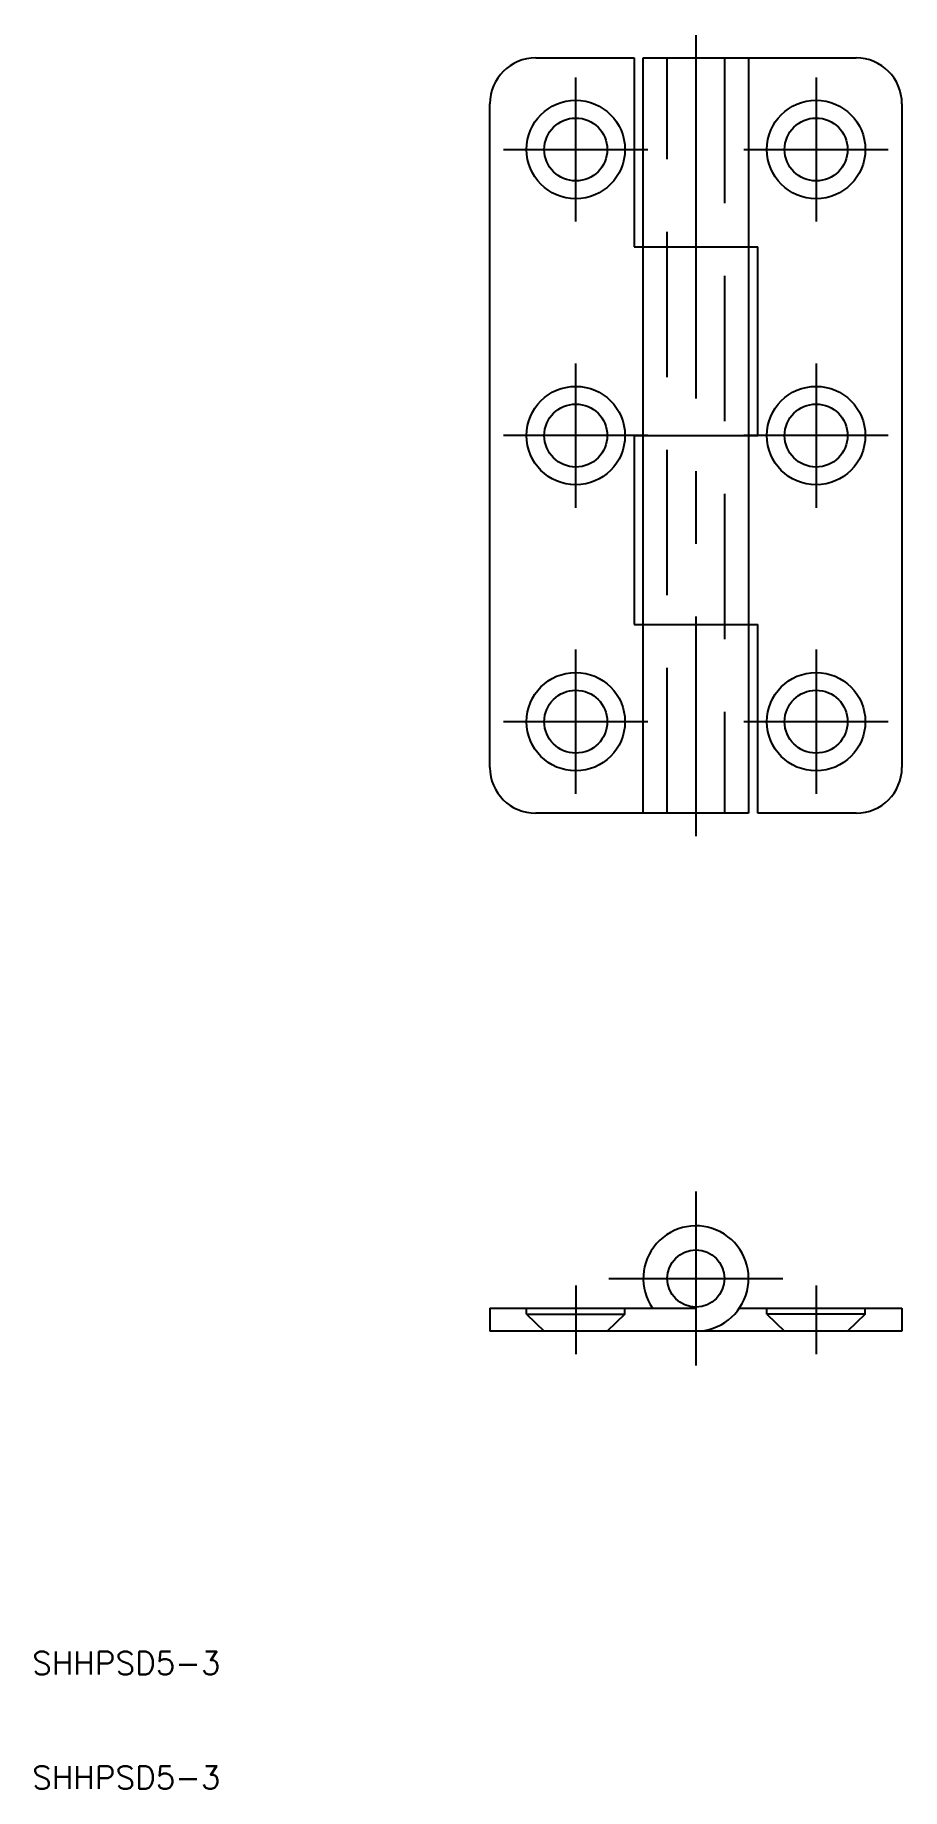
# Model space of a CAD drawing. Extents: x 10 to 86, y 10 to 163.
import ezdxf

# ---------------------------------------------------------------- set-up
doc = ezdxf.new("R2010")
doc.units = 0
doc.linetypes.add('CENTER', pattern=[50.8, 31.75, -6.35, 6.35, -6.35])
doc.linetypes.add('DASHED', pattern=[19.05, 12.7, -6.35])
doc.layers.get('0').update_dxf_attribs({"linetype": 'CONTINUOUS'})
doc.layers.add('CENTER', color=1, linetype='CENTER')
doc.styles.get("Standard").update_dxf_attribs({"font": 'txt.shx'})

msp = doc.modelspace()

# ---------------------------------------------------------------- linework, layer by layer
at = {"color": 7, "linetype": 'CONTINUOUS'}
for p, q in [((54, 161.26), (62.6, 161.26)), ((63.4, 161.26), (82, 161.26)), ((50, 99.26), (50, 157.26)), ((86, 157.26), (86, 99.26)), ((72.6, 95.26), (54, 95.26)), ((82, 95.26), (73.4, 95.26))]:
    msp.add_line(p, q, dxfattribs=at)
for points in [[(62.6, 161.26), (62.6, 144.76)], [(63.4, 95.26), (63.4, 161.26)], [(72.6, 161.26), (72.6, 95.26)], [(62.6, 144.76), (73.4, 144.76)], [(73.4, 128.26), (73.4, 144.76)], [(62.6, 128.26), (73.4, 128.26)], [(62.6, 128.26), (62.6, 111.76)], [(62.6, 111.76), (73.4, 111.76)], [(73.4, 95.26), (73.4, 111.76)], [(50, 52), (68, 52)], [(50, 52), (50, 50)], [(71.79, 52), (86, 52)], [(86, 52), (86, 50)], [(86, 50), (50, 50)]]:
    msp.add_lwpolyline(points, dxfattribs=at)
at = {"color": 3, "linetype": 'DASHED'}
for points in [[(65.5, 95.26), (65.5, 161.26)], [(70.5, 161.26), (70.5, 95.26)], [(53.2, 51.5), (53.2, 52)], [(53.2, 51.5), (54.75, 50)], [(53.2, 51.5), (61.8, 51.5)], [(61.8, 51.5), (60.25, 50)], [(61.8, 51.5), (61.8, 52)], [(74.2, 51.5), (74.2, 52)], [(74.2, 51.5), (75.75, 50)], [(82.8, 51.5), (74.2, 51.5)], [(82.8, 51.5), (81.25, 50)], [(82.8, 51.5), (82.8, 52)]]:
    msp.add_lwpolyline(points, dxfattribs=at)
at = {"color": 7, "linetype": 'CONTINUOUS'}
for centre, radius in [((57.5, 153.26), 4.3), ((78.5, 153.26), 4.3), ((57.5, 153.26), 2.75), ((78.5, 153.26), 2.75), ((57.5, 128.26), 4.3), ((78.5, 128.26), 4.3), ((57.5, 128.26), 2.75), ((78.5, 128.26), 2.75), ((57.5, 103.26), 4.3), ((78.5, 103.26), 4.3), ((57.5, 103.26), 2.75), ((78.5, 103.26), 2.75), ((68, 54.6), 2.5)]:
    msp.add_circle(centre, radius, dxfattribs=at)
for centre, radius, start, end in [((54, 157.26), 4, 90, 180), ((82, 157.26), 4, 0, 90), ((54, 99.26), 4, 180, 270), ((82, 99.26), 4, 270, 0), ((68, 54.6), 4.6, 270, 214.4174)]:
    msp.add_arc(centre, radius, start, end, dxfattribs=at)
at = {"layer": 'CENTER', "color": 1, "linetype": 'CENTER'}
for points in [[(68, 163.26), (68, 93.26)], [(57.5, 146.96), (57.5, 159.56)], [(78.5, 159.56), (78.5, 146.96)], [(51.2, 153.26), (63.8, 153.26)], [(72.2, 153.26), (84.8, 153.26)], [(57.5, 121.96), (57.5, 134.56)], [(78.5, 134.56), (78.5, 121.96)], [(63.8, 128.26), (51.2, 128.26)], [(84.8, 128.26), (72.2, 128.26)], [(57.5, 96.96), (57.5, 109.56)], [(78.5, 109.56), (78.5, 96.96)], [(63.8, 103.26), (51.2, 103.26)], [(84.8, 103.26), (72.2, 103.26)], [(68, 62.2), (68, 47)], [(57.5, 54), (57.5, 48)], [(60.4, 54.6), (75.6, 54.6)], [(78.5, 54), (78.5, 48)]]:
    msp.add_lwpolyline(points, dxfattribs=at)

# ---------------------------------------------------------------- texts
at = {"color": 7, "linetype": 'CONTINUOUS'}
for p in [(10, 20), (10, 10)]:
    msp.add_text('SHHPSD5-3', height=2, dxfattribs=at).set_placement(p)

doc.saveas('drawing.dxf')
